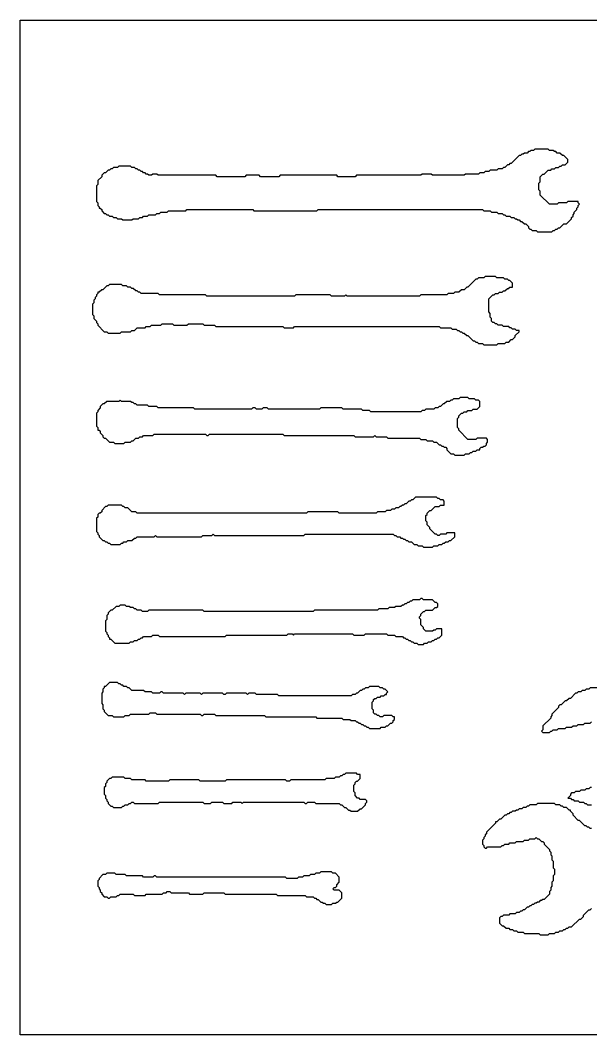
# Model space of a CAD drawing. Header units: metres. Extents: x 0 to 21.7, y 0 to 14.9.
# Drawn here: x 0 to 8.37, y 0 to 14.88 of the extents above; entities that cross this region are included whole.
import ezdxf

# ---------------------------------------------------------------- set-up
doc = ezdxf.new("R2010")
doc.units = ezdxf.units.M
doc.layers.add('BoundaryBox', color=3, linetype='Continuous')
doc.layers.add('Outline', color=7, linetype='Continuous')

msp = doc.modelspace()

# ---------------------------------------------------------------- linework, layer by layer
at = {"layer": 'BoundaryBox'}
msp.add_lwpolyline([(0, 14.877), (21.698, 14.877), (21.698, 0), (0, 0), (0, 14.877)], close=True, dxfattribs=at)
at = {"layer": 'Outline'}
for points in [[(7.554, 12.988), (7.535, 12.969), (7.496, 12.969), (7.477, 12.95), (7.458, 12.95), (7.438, 12.93), (7.4, 12.93), (7.38, 12.911), (7.361, 12.911), (7.342, 12.892), (7.323, 12.892), (7.207, 12.776), (7.188, 12.776), (7.169, 12.757), (7.149, 12.757), (7.111, 12.718), (7.091, 12.718), (7.072, 12.699), (7.014, 12.699), (6.995, 12.68), (6.899, 12.68), (6.879, 12.661), (6.822, 12.661), (6.802, 12.641), (6.745, 12.641), (6.725, 12.622), (6.533, 12.622), (6.513, 12.603), (6.051, 12.603), (6.032, 12.622), (5.897, 12.622), (5.877, 12.603), (4.933, 12.603), (4.914, 12.583), (4.663, 12.583), (4.644, 12.603), (3.816, 12.603), (3.796, 12.583), (3.526, 12.583), (3.507, 12.603), (3.314, 12.603), (3.295, 12.583), (2.891, 12.583), (2.871, 12.603), (2.023, 12.603), (2.004, 12.622), (1.946, 12.622), (1.927, 12.603), (1.888, 12.603), (1.869, 12.622), (1.85, 12.622), (1.831, 12.641), (1.811, 12.641), (1.792, 12.661), (1.773, 12.661), (1.754, 12.68), (1.734, 12.68), (1.715, 12.699), (1.696, 12.699), (1.677, 12.718), (1.638, 12.718), (1.619, 12.738), (1.445, 12.738), (1.426, 12.718), (1.368, 12.718), (1.349, 12.699), (1.33, 12.699), (1.31, 12.68), (1.291, 12.68), (1.253, 12.641), (1.233, 12.641), (1.195, 12.603), (1.195, 12.583), (1.137, 12.526), (1.137, 12.468), (1.118, 12.449), (1.118, 12.217), (1.137, 12.198), (1.137, 12.16), (1.156, 12.14), (1.156, 12.121), (1.175, 12.121), (1.195, 12.102), (1.195, 12.082), (1.233, 12.044), (1.253, 12.044), (1.272, 12.025), (1.291, 12.025), (1.31, 12.005), (1.349, 12.005), (1.368, 11.986), (1.407, 11.986), (1.426, 11.967), (1.484, 11.967), (1.503, 11.948), (1.638, 11.948), (1.657, 11.967), (1.734, 11.967), (1.754, 11.986), (1.792, 11.986), (1.811, 12.005), (1.869, 12.005), (1.888, 12.025), (1.985, 12.025), (2.004, 12.044), (2.043, 12.044), (2.062, 12.063), (2.158, 12.063), (2.178, 12.082), (2.428, 12.082), (2.447, 12.102), (3.411, 12.102), (3.43, 12.082), (4.355, 12.082), (4.374, 12.102), (6.783, 12.102), (6.802, 12.082), (6.899, 12.082), (6.918, 12.063), (6.995, 12.063), (7.014, 12.044), (7.072, 12.044), (7.091, 12.025), (7.111, 12.025), (7.13, 12.005), (7.188, 12.005), (7.207, 11.986), (7.246, 11.986), (7.265, 11.967), (7.284, 11.967), (7.303, 11.948), (7.323, 11.948), (7.342, 11.928), (7.361, 11.928), (7.4, 11.89), (7.419, 11.89), (7.458, 11.851), (7.458, 11.832), (7.477, 11.813), (7.496, 11.813), (7.515, 11.793), (7.573, 11.793), (7.592, 11.774), (7.804, 11.774), (7.824, 11.793), (7.843, 11.793), (7.862, 11.813), (7.882, 11.813), (7.901, 11.832), (7.92, 11.832), (7.978, 11.89), (8.016, 11.89), (8.093, 11.967), (8.093, 11.986), (8.113, 12.005), (8.113, 12.025), (8.132, 12.044), (8.132, 12.063), (8.171, 12.102), (8.171, 12.121), (8.19, 12.14), (8.19, 12.16), (8.209, 12.179), (8.19, 12.198), (8.19, 12.217), (8.036, 12.217), (8.016, 12.198), (7.901, 12.198), (7.882, 12.179), (7.766, 12.179), (7.631, 12.314), (7.631, 12.371), (7.612, 12.391), (7.612, 12.487), (7.631, 12.506), (7.631, 12.583), (7.67, 12.622), (7.689, 12.622), (7.747, 12.68), (7.785, 12.68), (7.804, 12.699), (7.843, 12.699), (7.862, 12.718), (7.901, 12.718), (7.92, 12.738), (7.939, 12.738), (7.959, 12.757), (7.997, 12.757), (8.036, 12.795), (8.036, 12.834), (7.978, 12.892), (7.959, 12.892), (7.92, 12.93), (7.882, 12.93), (7.862, 12.95), (7.843, 12.95), (7.824, 12.969), (7.766, 12.969), (7.747, 12.988), (7.554, 12.988)], [(6.822, 11.119), (6.802, 11.1), (6.725, 11.1), (6.706, 11.08), (6.687, 11.08), (6.571, 10.965), (6.552, 10.965), (6.513, 10.926), (6.475, 10.926), (6.436, 10.888), (6.378, 10.888), (6.359, 10.868), (6.282, 10.868), (6.263, 10.849), (5.877, 10.849), (5.858, 10.83), (4.798, 10.83), (4.779, 10.849), (4.76, 10.83), (4.567, 10.83), (4.548, 10.849), (4.047, 10.849), (4.027, 10.83), (2.736, 10.83), (2.717, 10.849), (2.043, 10.849), (2.023, 10.868), (1.773, 10.868), (1.754, 10.888), (1.734, 10.888), (1.715, 10.907), (1.696, 10.907), (1.657, 10.945), (1.638, 10.945), (1.619, 10.965), (1.58, 10.965), (1.561, 10.984), (1.503, 10.984), (1.484, 11.003), (1.31, 11.003), (1.291, 10.984), (1.272, 10.984), (1.214, 10.926), (1.195, 10.926), (1.156, 10.888), (1.137, 10.888), (1.137, 10.868), (1.118, 10.849), (1.118, 10.83), (1.098, 10.811), (1.098, 10.791), (1.079, 10.772), (1.079, 10.734), (1.06, 10.714), (1.06, 10.56), (1.079, 10.541), (1.079, 10.502), (1.118, 10.464), (1.118, 10.444), (1.137, 10.425), (1.137, 10.406), (1.233, 10.31), (1.272, 10.31), (1.291, 10.29), (1.465, 10.29), (1.484, 10.31), (1.619, 10.31), (1.638, 10.329), (1.677, 10.329), (1.715, 10.367), (1.831, 10.367), (1.85, 10.387), (1.908, 10.387), (1.927, 10.406), (2.062, 10.406), (2.081, 10.425), (2.235, 10.425), (2.255, 10.406), (2.447, 10.406), (2.467, 10.425), (2.679, 10.425), (2.698, 10.406), (2.852, 10.406), (2.871, 10.387), (3.854, 10.387), (3.873, 10.367), (4.008, 10.367), (4.027, 10.387), (6.147, 10.387), (6.166, 10.367), (6.321, 10.367), (6.34, 10.348), (6.398, 10.348), (6.417, 10.329), (6.436, 10.329), (6.456, 10.31), (6.475, 10.31), (6.494, 10.29), (6.513, 10.29), (6.552, 10.252), (6.571, 10.252), (6.648, 10.175), (6.667, 10.175), (6.687, 10.155), (6.706, 10.155), (6.725, 10.136), (6.783, 10.136), (6.802, 10.117), (6.995, 10.117), (7.014, 10.136), (7.111, 10.136), (7.13, 10.155), (7.169, 10.155), (7.207, 10.194), (7.226, 10.194), (7.265, 10.232), (7.265, 10.252), (7.323, 10.31), (7.323, 10.329), (7.284, 10.329), (7.265, 10.348), (7.226, 10.348), (7.207, 10.367), (7.188, 10.367), (7.169, 10.387), (7.091, 10.387), (7.072, 10.406), (7.014, 10.406), (6.995, 10.425), (6.976, 10.425), (6.957, 10.444), (6.937, 10.444), (6.918, 10.464), (6.918, 10.502), (6.899, 10.522), (6.899, 10.579), (6.879, 10.599), (6.879, 10.791), (6.937, 10.849), (6.957, 10.849), (6.976, 10.868), (7.014, 10.868), (7.034, 10.888), (7.072, 10.888), (7.091, 10.907), (7.111, 10.907), (7.149, 10.945), (7.169, 10.945), (7.188, 10.965), (7.226, 10.965), (7.226, 11.023), (7.188, 11.061), (7.169, 11.061), (7.149, 11.08), (7.111, 11.08), (7.091, 11.1), (6.995, 11.1), (6.976, 11.119), (6.822, 11.119)], [(6.456, 9.346), (6.436, 9.327), (6.359, 9.327), (6.34, 9.308), (6.321, 9.308), (6.301, 9.288), (6.263, 9.288), (6.224, 9.25), (6.205, 9.25), (6.166, 9.211), (6.147, 9.211), (6.128, 9.192), (6.089, 9.192), (6.07, 9.173), (5.954, 9.173), (5.935, 9.153), (5.897, 9.153), (5.877, 9.134), (5.145, 9.134), (5.126, 9.153), (5.03, 9.153), (5.01, 9.173), (4.74, 9.173), (4.721, 9.192), (4.413, 9.192), (4.394, 9.173), (3.642, 9.173), (3.623, 9.192), (3.565, 9.192), (3.546, 9.173), (3.469, 9.173), (3.449, 9.192), (3.411, 9.192), (3.392, 9.173), (2.563, 9.173), (2.544, 9.192), (2.023, 9.192), (2.004, 9.211), (1.888, 9.211), (1.869, 9.23), (1.715, 9.23), (1.696, 9.25), (1.677, 9.25), (1.657, 9.269), (1.638, 9.269), (1.619, 9.288), (1.484, 9.288), (1.465, 9.308), (1.445, 9.288), (1.272, 9.288), (1.233, 9.25), (1.214, 9.25), (1.175, 9.211), (1.175, 9.192), (1.137, 9.153), (1.137, 9.134), (1.118, 9.115), (1.118, 8.922), (1.137, 8.903), (1.137, 8.864), (1.156, 8.864), (1.175, 8.845), (1.175, 8.826), (1.214, 8.787), (1.214, 8.768), (1.233, 8.749), (1.253, 8.749), (1.31, 8.691), (1.368, 8.691), (1.387, 8.672), (1.522, 8.672), (1.542, 8.691), (1.619, 8.691), (1.638, 8.71), (1.657, 8.71), (1.696, 8.749), (1.734, 8.749), (1.754, 8.768), (1.792, 8.768), (1.811, 8.787), (1.946, 8.787), (1.966, 8.806), (2.717, 8.806), (2.736, 8.787), (2.756, 8.787), (2.775, 8.806), (3.854, 8.806), (3.873, 8.787), (4.895, 8.787), (4.914, 8.768), (5.184, 8.768), (5.203, 8.787), (5.222, 8.768), (5.376, 8.768), (5.396, 8.749), (5.858, 8.749), (5.877, 8.729), (5.954, 8.729), (5.974, 8.71), (6.051, 8.71), (6.07, 8.691), (6.109, 8.691), (6.147, 8.652), (6.166, 8.652), (6.186, 8.633), (6.205, 8.633), (6.224, 8.614), (6.244, 8.614), (6.263, 8.595), (6.263, 8.575), (6.321, 8.517), (6.359, 8.517), (6.378, 8.498), (6.513, 8.498), (6.533, 8.517), (6.59, 8.517), (6.61, 8.537), (6.629, 8.537), (6.648, 8.556), (6.687, 8.556), (6.706, 8.575), (6.745, 8.575), (6.745, 8.595), (6.764, 8.614), (6.783, 8.614), (6.802, 8.633), (6.822, 8.633), (6.841, 8.652), (6.841, 8.672), (6.86, 8.691), (6.86, 8.729), (6.841, 8.749), (6.706, 8.749), (6.687, 8.729), (6.571, 8.729), (6.436, 8.864), (6.436, 8.884), (6.417, 8.903), (6.417, 9.038), (6.436, 9.057), (6.436, 9.076), (6.475, 9.115), (6.494, 9.115), (6.513, 9.134), (6.552, 9.134), (6.571, 9.153), (6.629, 9.153), (6.648, 9.173), (6.706, 9.173), (6.745, 9.211), (6.745, 9.288), (6.725, 9.308), (6.687, 9.308), (6.667, 9.327), (6.59, 9.327), (6.571, 9.346), (6.456, 9.346)], [(5.8, 7.882), (5.762, 7.843), (5.743, 7.843), (5.723, 7.824), (5.704, 7.824), (5.665, 7.785), (5.646, 7.785), (5.627, 7.766), (5.608, 7.766), (5.588, 7.747), (5.569, 7.747), (5.55, 7.727), (5.511, 7.727), (5.492, 7.708), (5.453, 7.708), (5.434, 7.689), (5.376, 7.689), (5.357, 7.67), (5.241, 7.67), (5.222, 7.65), (4.683, 7.65), (4.663, 7.67), (4.22, 7.67), (4.201, 7.65), (1.715, 7.65), (1.696, 7.67), (1.638, 7.67), (1.58, 7.727), (1.542, 7.727), (1.522, 7.747), (1.503, 7.747), (1.484, 7.766), (1.291, 7.766), (1.272, 7.747), (1.253, 7.747), (1.195, 7.689), (1.195, 7.67), (1.175, 7.65), (1.156, 7.65), (1.137, 7.631), (1.137, 7.592), (1.118, 7.573), (1.118, 7.38), (1.137, 7.361), (1.137, 7.342), (1.156, 7.323), (1.156, 7.303), (1.214, 7.246), (1.233, 7.246), (1.253, 7.226), (1.272, 7.226), (1.291, 7.207), (1.31, 7.207), (1.33, 7.188), (1.465, 7.188), (1.484, 7.207), (1.503, 7.207), (1.522, 7.226), (1.561, 7.226), (1.58, 7.246), (1.638, 7.246), (1.677, 7.284), (1.696, 7.284), (1.715, 7.303), (1.966, 7.303), (1.985, 7.323), (2.004, 7.303), (2.659, 7.303), (2.679, 7.323), (2.813, 7.323), (2.833, 7.342), (2.852, 7.323), (4.162, 7.323), (4.182, 7.342), (5.473, 7.342), (5.492, 7.323), (5.511, 7.323), (5.531, 7.303), (5.569, 7.303), (5.588, 7.284), (5.608, 7.284), (5.627, 7.265), (5.646, 7.265), (5.665, 7.246), (5.685, 7.246), (5.704, 7.226), (5.743, 7.226), (5.781, 7.188), (5.82, 7.188), (5.839, 7.169), (5.897, 7.169), (5.916, 7.149), (6.051, 7.149), (6.07, 7.169), (6.128, 7.169), (6.147, 7.188), (6.186, 7.188), (6.205, 7.207), (6.224, 7.207), (6.244, 7.226), (6.282, 7.226), (6.301, 7.246), (6.321, 7.246), (6.378, 7.303), (6.378, 7.361), (6.263, 7.361), (6.244, 7.342), (6.166, 7.342), (6.147, 7.323), (6.128, 7.323), (6.109, 7.342), (6.089, 7.342), (6.012, 7.419), (6.012, 7.438), (5.974, 7.477), (5.974, 7.515), (5.954, 7.535), (5.954, 7.612), (5.974, 7.631), (5.974, 7.65), (6.012, 7.689), (6.032, 7.689), (6.089, 7.747), (6.147, 7.747), (6.166, 7.766), (6.224, 7.766), (6.224, 7.824), (6.205, 7.843), (6.166, 7.843), (6.147, 7.862), (6.128, 7.862), (6.109, 7.882), (5.8, 7.882)], [(5.877, 6.398), (5.858, 6.378), (5.762, 6.378), (5.743, 6.359), (5.723, 6.359), (5.704, 6.34), (5.685, 6.34), (5.665, 6.321), (5.646, 6.321), (5.627, 6.301), (5.608, 6.301), (5.588, 6.282), (5.511, 6.282), (5.492, 6.263), (5.415, 6.263), (5.396, 6.244), (5.261, 6.244), (5.241, 6.224), (4.317, 6.224), (4.297, 6.205), (2.698, 6.205), (2.679, 6.224), (1.888, 6.224), (1.869, 6.205), (1.792, 6.205), (1.773, 6.224), (1.715, 6.224), (1.696, 6.244), (1.677, 6.244), (1.657, 6.263), (1.619, 6.263), (1.599, 6.282), (1.561, 6.282), (1.542, 6.301), (1.465, 6.301), (1.445, 6.282), (1.407, 6.282), (1.349, 6.224), (1.33, 6.224), (1.291, 6.186), (1.291, 6.166), (1.272, 6.147), (1.272, 6.089), (1.253, 6.07), (1.253, 5.916), (1.272, 5.897), (1.272, 5.877), (1.291, 5.858), (1.291, 5.839), (1.31, 5.82), (1.31, 5.8), (1.33, 5.8), (1.387, 5.743), (1.599, 5.743), (1.619, 5.762), (1.657, 5.762), (1.677, 5.781), (1.715, 5.781), (1.734, 5.8), (1.754, 5.8), (1.773, 5.82), (1.792, 5.82), (1.811, 5.839), (1.927, 5.839), (1.946, 5.858), (2.023, 5.858), (2.043, 5.839), (3.006, 5.839), (3.025, 5.858), (3.912, 5.858), (3.931, 5.877), (3.989, 5.877), (4.008, 5.858), (4.027, 5.877), (4.875, 5.877), (4.895, 5.858), (5.049, 5.858), (5.068, 5.877), (5.376, 5.877), (5.396, 5.858), (5.492, 5.858), (5.511, 5.839), (5.608, 5.839), (5.627, 5.82), (5.646, 5.82), (5.665, 5.8), (5.685, 5.8), (5.704, 5.781), (5.723, 5.781), (5.743, 5.762), (5.762, 5.762), (5.781, 5.743), (5.82, 5.743), (5.839, 5.723), (5.916, 5.723), (5.935, 5.743), (5.974, 5.743), (5.993, 5.762), (6.032, 5.762), (6.051, 5.781), (6.07, 5.781), (6.089, 5.8), (6.109, 5.8), (6.128, 5.82), (6.147, 5.82), (6.186, 5.858), (6.186, 5.954), (6.109, 5.954), (6.089, 5.935), (6.07, 5.935), (6.051, 5.916), (5.954, 5.916), (5.916, 5.954), (5.916, 5.974), (5.877, 6.012), (5.877, 6.089), (5.858, 6.109), (5.858, 6.128), (5.877, 6.147), (5.877, 6.166), (5.916, 6.205), (5.935, 6.205), (5.954, 6.224), (6.051, 6.224), (6.089, 6.263), (6.109, 6.263), (6.128, 6.282), (6.128, 6.321), (6.109, 6.34), (6.089, 6.34), (6.051, 6.378), (5.916, 6.378), (5.897, 6.398), (5.877, 6.398)], [(1.31, 5.164), (1.253, 5.107), (1.233, 5.107), (1.233, 5.087), (1.214, 5.068), (1.214, 5.03), (1.195, 5.01), (1.195, 4.856), (1.214, 4.837), (1.214, 4.779), (1.233, 4.76), (1.233, 4.74), (1.291, 4.683), (1.349, 4.683), (1.368, 4.663), (1.522, 4.663), (1.542, 4.683), (1.599, 4.683), (1.619, 4.702), (1.888, 4.702), (1.908, 4.721), (1.985, 4.721), (2.004, 4.702), (2.64, 4.702), (2.659, 4.683), (2.679, 4.683), (2.698, 4.702), (2.852, 4.702), (2.871, 4.683), (3.584, 4.683), (3.604, 4.663), (4.336, 4.663), (4.355, 4.644), (4.721, 4.644), (4.74, 4.625), (4.837, 4.625), (4.856, 4.606), (4.914, 4.606), (4.933, 4.586), (4.952, 4.586), (4.972, 4.567), (4.991, 4.567), (5.01, 4.548), (5.03, 4.548), (5.049, 4.528), (5.068, 4.528), (5.087, 4.509), (5.107, 4.509), (5.126, 4.49), (5.28, 4.49), (5.299, 4.509), (5.357, 4.509), (5.376, 4.528), (5.396, 4.528), (5.434, 4.567), (5.453, 4.567), (5.473, 4.586), (5.473, 4.606), (5.492, 4.625), (5.492, 4.663), (5.473, 4.663), (5.453, 4.683), (5.338, 4.683), (5.319, 4.663), (5.28, 4.663), (5.261, 4.683), (5.241, 4.683), (5.222, 4.702), (5.203, 4.702), (5.184, 4.721), (5.184, 4.76), (5.164, 4.779), (5.164, 4.875), (5.184, 4.895), (5.184, 4.914), (5.203, 4.933), (5.222, 4.933), (5.241, 4.952), (5.28, 4.952), (5.299, 4.972), (5.338, 4.972), (5.357, 4.991), (5.376, 4.991), (5.376, 5.01), (5.396, 5.03), (5.357, 5.068), (5.338, 5.068), (5.319, 5.087), (5.28, 5.087), (5.261, 5.107), (5.126, 5.107), (5.107, 5.087), (5.068, 5.087), (5.049, 5.068), (5.03, 5.068), (5.01, 5.049), (4.991, 5.049), (4.952, 5.01), (4.933, 5.01), (4.914, 4.991), (4.875, 4.991), (4.856, 4.972), (3.796, 4.972), (3.777, 4.991), (3.469, 4.991), (3.449, 5.01), (3.353, 5.01), (3.334, 4.991), (3.314, 5.01), (3.025, 5.01), (3.006, 4.991), (2.987, 4.991), (2.968, 5.01), (2.679, 5.01), (2.659, 4.991), (2.64, 5.01), (2.428, 5.01), (2.409, 4.991), (2.39, 5.01), (2.1, 5.01), (2.081, 5.03), (2.062, 5.03), (2.043, 5.01), (1.946, 5.01), (1.927, 5.03), (1.831, 5.03), (1.811, 5.049), (1.638, 5.049), (1.599, 5.087), (1.58, 5.087), (1.561, 5.107), (1.522, 5.107), (1.503, 5.126), (1.484, 5.126), (1.465, 5.145), (1.445, 5.145), (1.426, 5.164), (1.31, 5.164)], [(8.479, 5.087), (8.363, 5.087), (8.344, 5.068), (8.305, 5.068), (8.286, 5.049), (8.248, 5.049), (8.228, 5.03), (8.19, 5.03), (8.171, 5.01), (8.151, 5.01), (8.074, 4.933), (8.055, 4.933), (8.016, 4.895), (7.997, 4.895), (7.939, 4.837), (7.92, 4.837), (7.901, 4.818), (7.901, 4.798), (7.804, 4.702), (7.804, 4.683), (7.785, 4.663), (7.785, 4.644), (7.67, 4.528), (7.67, 4.471), (7.65, 4.451), (7.67, 4.432), (7.766, 4.432), (7.785, 4.451), (7.804, 4.451), (7.824, 4.471), (7.882, 4.471), (7.901, 4.49), (7.997, 4.49), (8.016, 4.509), (8.093, 4.509), (8.113, 4.528), (8.171, 4.528), (8.19, 4.548), (8.267, 4.548), (8.286, 4.567), (8.363, 4.567), (8.383, 4.586)], [(4.779, 3.835), (4.76, 3.816), (4.74, 3.816), (4.721, 3.796), (4.702, 3.796), (4.683, 3.777), (4.625, 3.777), (4.606, 3.758), (4.49, 3.758), (4.471, 3.738), (3.97, 3.738), (3.95, 3.719), (3.912, 3.719), (3.893, 3.738), (3.025, 3.738), (3.006, 3.719), (2.64, 3.719), (2.621, 3.738), (2.197, 3.738), (2.178, 3.719), (1.85, 3.719), (1.831, 3.738), (1.638, 3.738), (1.619, 3.758), (1.542, 3.758), (1.522, 3.777), (1.349, 3.777), (1.33, 3.758), (1.31, 3.758), (1.272, 3.719), (1.272, 3.7), (1.253, 3.681), (1.253, 3.642), (1.233, 3.623), (1.233, 3.526), (1.253, 3.507), (1.253, 3.469), (1.272, 3.449), (1.272, 3.43), (1.291, 3.411), (1.291, 3.392), (1.33, 3.353), (1.349, 3.353), (1.368, 3.334), (1.484, 3.334), (1.503, 3.353), (1.522, 3.353), (1.542, 3.372), (1.58, 3.372), (1.599, 3.392), (1.619, 3.392), (1.638, 3.411), (1.657, 3.411), (1.677, 3.392), (2.023, 3.392), (2.043, 3.411), (2.679, 3.411), (2.698, 3.392), (2.794, 3.392), (2.813, 3.411), (2.968, 3.411), (2.987, 3.392), (3.103, 3.392), (3.122, 3.411), (3.237, 3.411), (3.257, 3.392), (3.276, 3.411), (4.162, 3.411), (4.182, 3.392), (4.201, 3.392), (4.22, 3.411), (4.317, 3.411), (4.336, 3.392), (4.683, 3.392), (4.702, 3.372), (4.721, 3.372), (4.76, 3.334), (4.779, 3.334), (4.818, 3.295), (4.837, 3.295), (4.856, 3.276), (4.952, 3.276), (4.991, 3.314), (5.01, 3.314), (5.068, 3.372), (5.068, 3.392), (5.087, 3.411), (5.087, 3.43), (5.068, 3.449), (4.991, 3.449), (4.972, 3.469), (4.952, 3.469), (4.914, 3.507), (4.914, 3.546), (4.895, 3.565), (4.895, 3.661), (4.914, 3.681), (4.914, 3.7), (4.933, 3.719), (4.952, 3.719), (4.991, 3.758), (4.991, 3.816), (4.952, 3.816), (4.933, 3.835), (4.779, 3.835)], [(8.383, 3.623), (8.363, 3.623), (8.344, 3.604), (8.305, 3.604), (8.286, 3.584), (8.228, 3.584), (8.209, 3.565), (8.151, 3.565), (8.132, 3.546), (8.093, 3.546), (8.074, 3.526), (8.074, 3.507), (8.036, 3.469), (8.074, 3.469), (8.093, 3.449), (8.113, 3.449), (8.132, 3.43), (8.19, 3.43), (8.209, 3.411), (8.267, 3.411), (8.286, 3.392), (8.305, 3.392), (8.325, 3.372), (8.383, 3.372)], [(7.592, 3.392), (7.573, 3.372), (7.477, 3.372), (7.458, 3.353), (7.438, 3.353), (7.419, 3.334), (7.38, 3.334), (7.361, 3.314), (7.323, 3.314), (7.303, 3.295), (7.284, 3.295), (7.265, 3.276), (7.226, 3.276), (7.207, 3.257), (7.188, 3.257), (7.169, 3.237), (7.149, 3.237), (7.13, 3.218), (7.111, 3.218), (7.053, 3.16), (7.034, 3.16), (6.995, 3.122), (6.976, 3.122), (6.976, 3.103), (6.841, 2.968), (6.841, 2.948), (6.822, 2.929), (6.822, 2.91), (6.802, 2.891), (6.802, 2.871), (6.783, 2.852), (6.783, 2.794), (6.802, 2.775), (6.802, 2.756), (6.822, 2.736), (6.841, 2.736), (6.86, 2.756), (7.053, 2.756), (7.072, 2.775), (7.091, 2.775), (7.111, 2.794), (7.169, 2.794), (7.188, 2.813), (7.265, 2.813), (7.284, 2.833), (7.38, 2.833), (7.4, 2.852), (7.458, 2.852), (7.477, 2.871), (7.554, 2.871), (7.573, 2.891), (7.592, 2.871), (7.612, 2.871), (7.65, 2.833), (7.67, 2.833), (7.689, 2.813), (7.689, 2.794), (7.766, 2.717), (7.766, 2.698), (7.785, 2.679), (7.785, 2.64), (7.804, 2.621), (7.804, 2.563), (7.824, 2.544), (7.824, 2.447), (7.843, 2.428), (7.843, 2.351), (7.824, 2.332), (7.824, 2.255), (7.804, 2.235), (7.804, 2.178), (7.785, 2.158), (7.785, 2.12), (7.766, 2.1), (7.766, 2.062), (7.689, 1.985), (7.67, 1.985), (7.65, 1.966), (7.631, 1.966), (7.612, 1.946), (7.592, 1.946), (7.573, 1.927), (7.554, 1.927), (7.535, 1.908), (7.515, 1.908), (7.496, 1.888), (7.477, 1.888), (7.458, 1.869), (7.438, 1.869), (7.4, 1.831), (7.38, 1.831), (7.361, 1.811), (7.342, 1.811), (7.323, 1.792), (7.284, 1.792), (7.265, 1.773), (7.188, 1.773), (7.169, 1.754), (7.091, 1.754), (7.072, 1.734), (7.053, 1.734), (7.034, 1.715), (7.034, 1.638), (7.072, 1.599), (7.091, 1.599), (7.13, 1.561), (7.169, 1.561), (7.188, 1.542), (7.226, 1.542), (7.246, 1.522), (7.284, 1.522), (7.303, 1.503), (7.38, 1.503), (7.4, 1.484), (7.612, 1.484), (7.631, 1.465), (7.747, 1.465), (7.766, 1.484), (7.843, 1.484), (7.862, 1.503), (7.901, 1.503), (7.92, 1.522), (7.959, 1.522), (7.978, 1.542), (7.997, 1.542), (8.016, 1.561), (8.036, 1.561), (8.055, 1.58), (8.093, 1.58), (8.209, 1.696), (8.228, 1.696), (8.267, 1.734), (8.267, 1.754), (8.344, 1.831), (8.363, 1.831), (8.383, 1.85)], [(8.383, 3.025), (8.363, 3.025), (8.344, 3.045), (8.325, 3.045), (8.305, 3.064), (8.286, 3.064), (8.209, 3.141), (8.19, 3.141), (8.113, 3.218), (8.113, 3.237), (8.074, 3.276), (8.074, 3.295), (8.055, 3.295), (8.016, 3.334), (7.978, 3.334), (7.959, 3.353), (7.939, 3.353), (7.92, 3.372), (7.862, 3.372), (7.843, 3.392), (7.592, 3.392)], [(4.413, 2.39), (4.394, 2.37), (4.336, 2.37), (4.317, 2.351), (4.259, 2.351), (4.239, 2.332), (4.162, 2.332), (4.143, 2.312), (4.085, 2.312), (4.066, 2.293), (3.912, 2.293), (3.893, 2.312), (2.004, 2.312), (1.985, 2.332), (1.966, 2.332), (1.946, 2.312), (1.811, 2.312), (1.792, 2.332), (1.561, 2.332), (1.542, 2.351), (1.407, 2.351), (1.387, 2.37), (1.272, 2.37), (1.253, 2.351), (1.214, 2.351), (1.156, 2.293), (1.156, 2.274), (1.137, 2.255), (1.137, 2.178), (1.156, 2.158), (1.156, 2.139), (1.175, 2.12), (1.175, 2.1), (1.195, 2.081), (1.195, 2.062), (1.233, 2.023), (1.272, 2.023), (1.291, 2.004), (1.31, 2.004), (1.33, 2.023), (1.407, 2.023), (1.426, 2.043), (1.445, 2.043), (1.465, 2.062), (1.657, 2.062), (1.677, 2.043), (1.831, 2.043), (1.85, 2.062), (2.081, 2.062), (2.1, 2.081), (2.139, 2.081), (2.158, 2.1), (2.197, 2.1), (2.216, 2.081), (2.467, 2.081), (2.486, 2.062), (2.679, 2.062), (2.698, 2.081), (2.987, 2.081), (3.006, 2.062), (3.758, 2.062), (3.777, 2.043), (4.182, 2.043), (4.201, 2.023), (4.297, 2.023), (4.317, 2.004), (4.336, 2.004), (4.355, 1.985), (4.374, 1.985), (4.413, 1.946), (4.432, 1.946), (4.451, 1.927), (4.471, 1.927), (4.49, 1.908), (4.567, 1.908), (4.586, 1.927), (4.625, 1.927), (4.644, 1.946), (4.663, 1.946), (4.721, 2.004), (4.721, 2.081), (4.683, 2.12), (4.606, 2.12), (4.586, 2.139), (4.606, 2.158), (4.625, 2.158), (4.644, 2.178), (4.644, 2.197), (4.683, 2.235), (4.683, 2.312), (4.625, 2.37), (4.586, 2.37), (4.567, 2.39), (4.413, 2.39)]]:
    msp.add_lwpolyline(points, dxfattribs=at)

doc.saveas('drawing.dxf')
